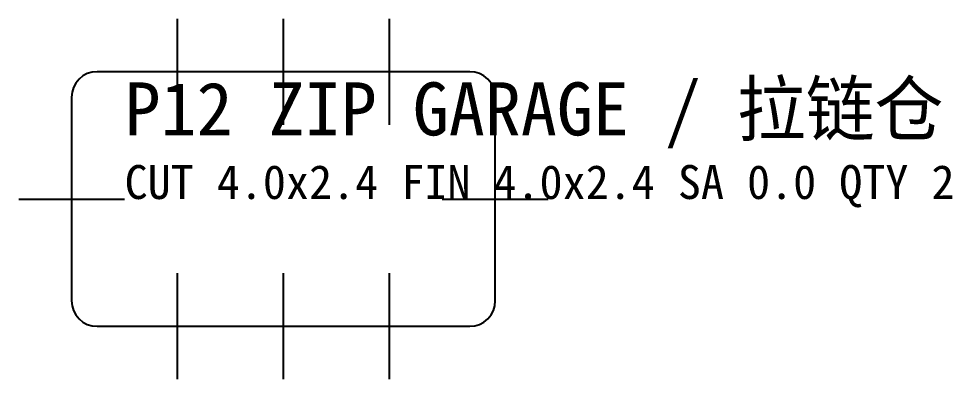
# Model space of a CAD drawing. Header units: millimetres. Extents: x 20 to 11279, y 290 to 7070.
# Drawn here: x 7795 to 7883.2, y 6995 to 7029 of the extents above; entities that cross this region are included whole.
import ezdxf

# ---------------------------------------------------------------- set-up
doc = ezdxf.new("R2010")
doc.units = ezdxf.units.MM
for name, color, linetype in [('CUT', 1, 'CONTINUOUS'), ('NOTCH', 3, 'CONTINUOUS'), ('STITCH', 5, 'CONTINUOUS'), ('TEXT', 7, 'CONTINUOUS')]:
    doc.layers.add(name, color=color, linetype=linetype)

msp = doc.modelspace()

# ---------------------------------------------------------------- linework, layer by layer
at = {"layer": 'CUT'}
msp.add_lwpolyline([(7837.6, 7000), (7838.07, 7000.05), (7838.52, 7000.18), (7838.93, 7000.4), (7839.3, 7000.7), (7839.6, 7001.07), (7839.82, 7001.48), (7839.95, 7001.93), (7840, 7002.4), (7840, 7021.6), (7839.95, 7022.07), (7839.82, 7022.52), (7839.6, 7022.93), (7839.3, 7023.3), (7838.93, 7023.6), (7838.52, 7023.82), (7838.07, 7023.95), (7837.6, 7024), (7802.4, 7024), (7801.93, 7023.95), (7801.48, 7023.82), (7801.07, 7023.6), (7800.7, 7023.3), (7800.4, 7022.93), (7800.18, 7022.52), (7800.05, 7022.07), (7800, 7021.6), (7800, 7002.4), (7800.05, 7001.93), (7800.18, 7001.48), (7800.4, 7001.07), (7800.7, 7000.7), (7801.07, 7000.4), (7801.48, 7000.18), (7801.93, 7000.05), (7802.4, 7000)], close=True, dxfattribs=at)
at = {"layer": 'NOTCH'}
for p, q in [((7810, 7019), (7810, 7029)), ((7820, 7019), (7820, 7029)), ((7830, 7019), (7830, 7029)), ((7795, 7012), (7805, 7012)), ((7835, 7012), (7845, 7012)), ((7810, 6995), (7810, 7005)), ((7820, 6995), (7820, 7005)), ((7830, 6995), (7830, 7005))]:
    msp.add_line(p, q, dxfattribs=at)
at = {"layer": 'STITCH'}
msp.add_lwpolyline([(7837.6, 7000), (7838.07, 7000.05), (7838.52, 7000.18), (7838.93, 7000.4), (7839.3, 7000.7), (7839.6, 7001.07), (7839.82, 7001.48), (7839.95, 7001.93), (7840, 7002.4), (7840, 7021.6), (7839.95, 7022.07), (7839.82, 7022.52), (7839.6, 7022.93), (7839.3, 7023.3), (7838.93, 7023.6), (7838.52, 7023.82), (7838.07, 7023.95), (7837.6, 7024), (7802.4, 7024), (7801.93, 7023.95), (7801.48, 7023.82), (7801.07, 7023.6), (7800.7, 7023.3), (7800.4, 7022.93), (7800.18, 7022.52), (7800.05, 7022.07), (7800, 7021.6), (7800, 7002.4), (7800.05, 7001.93), (7800.18, 7001.48), (7800.4, 7001.07), (7800.7, 7000.7), (7801.07, 7000.4), (7801.48, 7000.18), (7801.93, 7000.05), (7802.4, 7000)], close=True, dxfattribs=at)

# ---------------------------------------------------------------- texts
at = {"layer": 'TEXT'}
for s, height, p in [('P12 ZIP GARAGE / 拉链仓', 5, (7805, 7018)), ('CUT 4.0x2.4 FIN 4.0x2.4 SA 0.0 QTY 2', 3.2, (7805, 7012))]:
    msp.add_text(s, height=height, dxfattribs=at).set_placement(p)

doc.saveas('drawing.dxf')
